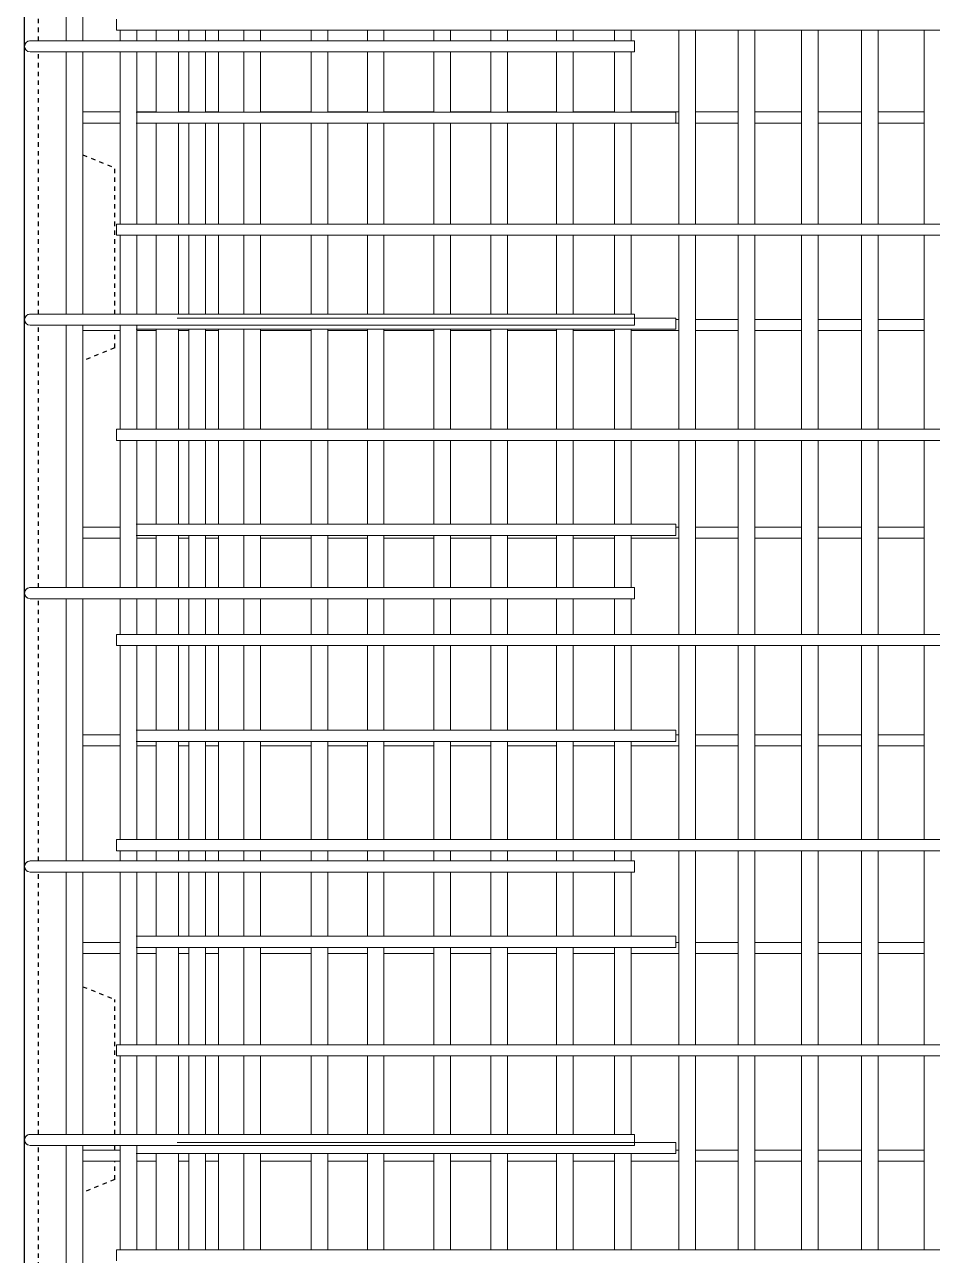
# Model space of a CAD drawing. Header units: millimetres. Extents: x -22025 to -1429, y -2879 to 29261.
# Drawn here: x -20245 to -19590, y 4558 to 5446 of the extents above; entities that cross this region are included whole.
import ezdxf

# ---------------------------------------------------------------- set-up
doc = ezdxf.new("R2010")
doc.units = ezdxf.units.MM
doc.linetypes.add('Dash', pattern=[6.36, 3.18, -3.18])
for name, color, linetype, lineweight in [('A-WALL', 113, 'Continuous', 25), ('A-WALL-HDLN', 110, 'Dash', 25), ('S-RBAR', 171, 'Continuous', 18)]:
    doc.layers.add(name, color=color, linetype=linetype, lineweight=lineweight)

msp = doc.modelspace()

# ---------------------------------------------------------------- linework, layer by layer
at = {"layer": 'A-WALL'}
msp.add_line((-20244.5695, -1395), (-20244.5695, 7660), dxfattribs=at)
at = {"layer": 'A-WALL-HDLN'}
for p, q in [((-20234.56692, 5434.55556), (-20234.56692, 5623.77778)), ((-20234.56692, 5237.33333), (-20234.56692, 5426.55556)), ((-20202.5695, 5352.19023), (-20179.5695, 5342.99023)), ((-20179.5695, 5237.33333), (-20179.5695, 5342.99023)), ((-20234.56692, 5040.11111), (-20234.56692, 5229.33333)), ((-20179.5695, 5212.99023), (-20179.5695, 5225.47174)), ((-20179.5695, 5212.99023), (-20202.5695, 5203.79023)), ((-20234.56692, 4842.88889), (-20234.56692, 5032.11111)), ((-20234.56692, 4645.66667), (-20234.56692, 4834.88889)), ((-20202.5695, 4752.19023), (-20179.5695, 4742.99023)), ((-20179.5695, 4645.66667), (-20179.5695, 4742.99023)), ((-20234.56692, 4448.44444), (-20234.56692, 4637.66667)), ((-20179.5695, 4634.33794), (-20179.5695, 4637.66667)), ((-20179.5695, 4612.99023), (-20179.5695, 4626.33794)), ((-20179.5695, 4612.99023), (-20202.5695, 4603.79023))]:
    msp.add_line(p, q, dxfattribs=at)
at = {"layer": 'S-RBAR'}
for p, q in [((-20214.5695, 5434.55556), (-20214.5695, 5623.77778)), ((-20202.5695, 5434.55556), (-20202.5695, 5623.77778)), ((-20178.38411, 5450.2459), (-20178.38411, 5442.2459)), ((-20240.5695, 5434.55556), (-20220.5695, 5434.55556)), ((-19804.5695, 5434.55556), (-20220.5695, 5434.55556)), ((-19004.5695, 5442.2459), (-20178.38411, 5442.2459)), ((-20175.5695, 5434.55556), (-20175.5695, 5442.2459)), ((-20163.5695, 5434.55556), (-20163.5695, 5442.2459)), ((-20149.5695, 5434.55556), (-20149.5695, 5442.2459)), ((-20133.5695, 5434.55556), (-20133.5695, 5442.2459)), ((-20126.14093, 5434.55556), (-20126.14093, 5442.2459)), ((-20114.14093, 5434.55556), (-20114.14093, 5442.2459)), ((-20104.5695, 5434.55556), (-20104.5695, 5442.2459)), ((-20086.41565, 5434.55556), (-20086.41565, 5442.2459)), ((-20074.41565, 5434.55556), (-20074.41565, 5442.2459)), ((-20037.71235, 5434.55556), (-20037.71235, 5442.2459)), ((-20025.71235, 5434.55556), (-20025.71235, 5442.2459)), ((-19997.26181, 5434.55556), (-19997.26181, 5442.2459)), ((-19985.26181, 5434.55556), (-19985.26181, 5442.2459)), ((-19949.28378, 5434.55556), (-19949.28378, 5442.2459)), ((-19937.28378, 5434.55556), (-19937.28378, 5442.2459)), ((-19908.10796, 5434.55556), (-19908.10796, 5442.2459)), ((-19896.10796, 5434.55556), (-19896.10796, 5442.2459)), ((-19860.85521, 5434.55556), (-19860.85521, 5442.2459)), ((-19848.85521, 5434.55556), (-19848.85521, 5442.2459)), ((-19818.95411, 5434.55556), (-19818.95411, 5442.2459)), ((-19806.95411, 5434.55556), (-19806.95411, 5442.2459)), ((-19804.5695, 5434.55556), (-19804.5695, 5426.55556)), ((-19772.42664, 5302.2623), (-19772.42664, 5442.2459)), ((-19760.42664, 5302.2623), (-19760.42664, 5442.2459)), ((-19729.80027, 5302.2623), (-19729.80027, 5442.2459)), ((-19717.80027, 5302.2623), (-19717.80027, 5442.2459)), ((-19683.99807, 5302.2623), (-19683.99807, 5442.2459)), ((-19671.99807, 5302.2623), (-19671.99807, 5442.2459)), ((-19640.64642, 5302.2623), (-19640.64642, 5442.2459)), ((-19628.64642, 5302.2623), (-19628.64642, 5442.2459)), ((-19595.5695, 5302.2623), (-19595.5695, 5442.2459)), ((-20240.5695, 5426.55556), (-20220.5695, 5426.55556)), ((-19804.5695, 5426.55556), (-20220.5695, 5426.55556)), ((-20214.5695, 5237.33333), (-20214.5695, 5426.55556)), ((-20202.5695, 5237.33333), (-20202.5695, 5426.55556)), ((-20175.5695, 5302.2623), (-20175.5695, 5426.55556)), ((-20163.5695, 5302.2623), (-20163.5695, 5426.55556)), ((-20149.5695, 5383.07994), (-20149.5695, 5426.55556)), ((-20133.5695, 5383.07994), (-20133.5695, 5426.55556)), ((-20126.14093, 5383.07994), (-20126.14093, 5426.55556)), ((-20114.14093, 5383.07994), (-20114.14093, 5426.55556)), ((-20104.5695, 5383.07994), (-20104.5695, 5426.55556)), ((-20086.41565, 5383.07994), (-20086.41565, 5426.55556)), ((-20074.41565, 5383.07994), (-20074.41565, 5426.55556)), ((-20037.71235, 5383.07994), (-20037.71235, 5426.55556)), ((-20025.71235, 5383.07994), (-20025.71235, 5426.55556)), ((-19997.26181, 5383.07994), (-19997.26181, 5426.55556)), ((-19985.26181, 5383.07994), (-19985.26181, 5426.55556)), ((-19949.28378, 5383.07994), (-19949.28378, 5426.55556)), ((-19937.28378, 5383.07994), (-19937.28378, 5426.55556)), ((-19908.10796, 5383.07994), (-19908.10796, 5426.55556)), ((-19896.10796, 5383.07994), (-19896.10796, 5426.55556)), ((-19860.85521, 5383.07994), (-19860.85521, 5426.55556)), ((-19848.85521, 5383.07994), (-19848.85521, 5426.55556)), ((-19818.95411, 5383.07994), (-19818.95411, 5426.55556)), ((-19806.95411, 5383.07994), (-19806.95411, 5426.55556)), ((-20175.77315, 5383.25519), (-20202.5695, 5383.25519)), ((-20164.07475, 5383.07994), (-20134.5695, 5383.07994)), ((-20149.5695, 5383.25519), (-20163.5695, 5383.25519)), ((-19774.5695, 5383.07994), (-20134.5695, 5383.07994)), ((-20126.14093, 5383.25519), (-20133.5695, 5383.25519)), ((-20104.5695, 5383.25519), (-20114.14093, 5383.25519)), ((-20037.71235, 5383.25519), (-20074.41565, 5383.25519)), ((-19997.26181, 5383.25519), (-20025.71235, 5383.25519)), ((-19949.28378, 5383.25519), (-19985.26181, 5383.25519)), ((-19908.10796, 5383.25519), (-19937.28378, 5383.25519)), ((-19860.85521, 5383.25519), (-19896.10796, 5383.25519)), ((-19818.95411, 5383.25519), (-19848.85521, 5383.25519)), ((-19772.42664, 5383.25519), (-19806.95411, 5383.25519)), ((-19774.5695, 5383.07994), (-19774.5695, 5375.07994)), ((-19729.80027, 5383.25519), (-19760.42664, 5383.25519)), ((-19683.99807, 5383.25519), (-19717.80027, 5383.25519)), ((-19640.64642, 5383.25519), (-19671.99807, 5383.25519)), ((-19595.5695, 5383.25519), (-19628.64642, 5383.25519)), ((-20175.77315, 5375.25519), (-20202.5695, 5375.25519)), ((-20164.07475, 5375.07994), (-20134.5695, 5375.07994)), ((-20149.5695, 5302.2623), (-20149.5695, 5375.07994)), ((-19774.5695, 5375.07994), (-20134.5695, 5375.07994)), ((-20133.5695, 5302.2623), (-20133.5695, 5375.07994)), ((-20126.14093, 5302.2623), (-20126.14093, 5375.07994)), ((-20114.14093, 5302.2623), (-20114.14093, 5375.07994)), ((-20104.5695, 5302.2623), (-20104.5695, 5375.07994)), ((-20086.41565, 5302.2623), (-20086.41565, 5375.07994)), ((-20074.41565, 5302.2623), (-20074.41565, 5375.07994)), ((-20037.71235, 5302.2623), (-20037.71235, 5375.07994)), ((-20025.71235, 5302.2623), (-20025.71235, 5375.07994)), ((-19997.26181, 5302.2623), (-19997.26181, 5375.07994)), ((-19985.26181, 5302.2623), (-19985.26181, 5375.07994)), ((-19949.28378, 5302.2623), (-19949.28378, 5375.07994)), ((-19937.28378, 5302.2623), (-19937.28378, 5375.07994)), ((-19908.10796, 5302.2623), (-19908.10796, 5375.07994)), ((-19896.10796, 5302.2623), (-19896.10796, 5375.07994)), ((-19860.85521, 5302.2623), (-19860.85521, 5375.07994)), ((-19848.85521, 5302.2623), (-19848.85521, 5375.07994)), ((-19818.95411, 5302.2623), (-19818.95411, 5375.07994)), ((-19806.95411, 5302.2623), (-19806.95411, 5375.07994)), ((-19772.42664, 5375.25519), (-19774.5695, 5375.25519)), ((-19729.80027, 5375.25519), (-19760.42664, 5375.25519)), ((-19683.99807, 5375.25519), (-19717.80027, 5375.25519)), ((-19640.64642, 5375.25519), (-19671.99807, 5375.25519)), ((-19595.5695, 5375.25519), (-19628.64642, 5375.25519)), ((-19004.5695, 5302.2623), (-20178.38411, 5302.2623)), ((-20178.38411, 5302.2623), (-20178.38411, 5294.2623)), ((-19004.5695, 5294.2623), (-20178.38411, 5294.2623)), ((-20175.5695, 5237.33333), (-20175.5695, 5294.2623)), ((-20163.5695, 5237.33333), (-20163.5695, 5294.2623)), ((-20149.5695, 5237.33333), (-20149.5695, 5294.2623)), ((-20133.5695, 5237.33333), (-20133.5695, 5294.2623)), ((-20126.14093, 5237.33333), (-20126.14093, 5294.2623)), ((-20114.14093, 5237.33333), (-20114.14093, 5294.2623)), ((-20104.5695, 5237.33333), (-20104.5695, 5294.2623)), ((-20086.41565, 5237.33333), (-20086.41565, 5294.2623)), ((-20074.41565, 5237.33333), (-20074.41565, 5294.2623)), ((-20037.71235, 5237.33333), (-20037.71235, 5294.2623)), ((-20025.71235, 5237.33333), (-20025.71235, 5294.2623)), ((-19997.26181, 5237.33333), (-19997.26181, 5294.2623)), ((-19985.26181, 5237.33333), (-19985.26181, 5294.2623)), ((-19949.28378, 5237.33333), (-19949.28378, 5294.2623)), ((-19937.28378, 5237.33333), (-19937.28378, 5294.2623)), ((-19908.10796, 5237.33333), (-19908.10796, 5294.2623)), ((-19896.10796, 5237.33333), (-19896.10796, 5294.2623)), ((-19860.85521, 5237.33333), (-19860.85521, 5294.2623)), ((-19848.85521, 5237.33333), (-19848.85521, 5294.2623)), ((-19818.95411, 5237.33333), (-19818.95411, 5294.2623)), ((-19806.95411, 5237.33333), (-19806.95411, 5294.2623)), ((-19772.42664, 5154.27869), (-19772.42664, 5294.2623)), ((-19760.42664, 5154.27869), (-19760.42664, 5294.2623)), ((-19729.80027, 5154.27869), (-19729.80027, 5294.2623)), ((-19717.80027, 5154.27869), (-19717.80027, 5294.2623)), ((-19683.99807, 5154.27869), (-19683.99807, 5294.2623)), ((-19671.99807, 5154.27869), (-19671.99807, 5294.2623)), ((-19640.64642, 5154.27869), (-19640.64642, 5294.2623)), ((-19628.64642, 5154.27869), (-19628.64642, 5294.2623)), ((-19595.5695, 5154.27869), (-19595.5695, 5294.2623)), ((-20240.5695, 5237.33333), (-20220.5695, 5237.33333)), ((-19804.5695, 5237.33333), (-20220.5695, 5237.33333)), ((-19774.5695, 5234.43882), (-20134.5695, 5234.43882)), ((-19804.5695, 5237.33333), (-19804.5695, 5229.33333)), ((-19774.5695, 5234.43882), (-19774.5695, 5226.43882)), ((-19772.42664, 5233.47174), (-19774.5695, 5233.47174)), ((-19729.80027, 5233.47174), (-19760.42664, 5233.47174)), ((-19683.99807, 5233.47174), (-19717.80027, 5233.47174)), ((-19640.64642, 5233.47174), (-19671.99807, 5233.47174)), ((-19595.5695, 5233.47174), (-19628.64642, 5233.47174)), ((-20240.5695, 5229.33333), (-20220.5695, 5229.33333)), ((-19804.5695, 5229.33333), (-20220.5695, 5229.33333)), ((-20214.5695, 5040.11111), (-20214.5695, 5229.33333)), ((-20202.5695, 5040.11111), (-20202.5695, 5229.33333)), ((-20175.77315, 5225.47174), (-20202.5695, 5225.47174)), ((-20175.5695, 5154.27869), (-20175.5695, 5229.33333)), ((-20164.07475, 5226.43882), (-20134.5695, 5226.43882)), ((-20163.5695, 5154.27869), (-20163.5695, 5229.33333)), ((-20149.5695, 5225.47174), (-20163.5695, 5225.47174)), ((-20149.5695, 5154.27869), (-20149.5695, 5226.43882)), ((-19774.5695, 5226.43882), (-20134.5695, 5226.43882)), ((-20133.5695, 5154.27869), (-20133.5695, 5226.43882)), ((-20126.14093, 5225.47174), (-20133.5695, 5225.47174)), ((-20126.14093, 5154.27869), (-20126.14093, 5226.43882)), ((-20114.14093, 5154.27869), (-20114.14093, 5226.43882)), ((-20104.5695, 5225.47174), (-20114.14093, 5225.47174)), ((-20104.5695, 5154.27869), (-20104.5695, 5226.43882)), ((-20086.41565, 5154.27869), (-20086.41565, 5226.43882)), ((-20074.41565, 5154.27869), (-20074.41565, 5226.43882)), ((-20037.71235, 5225.47174), (-20074.41565, 5225.47174)), ((-20037.71235, 5154.27869), (-20037.71235, 5226.43882)), ((-20025.71235, 5154.27869), (-20025.71235, 5226.43882)), ((-19997.26181, 5225.47174), (-20025.71235, 5225.47174)), ((-19997.26181, 5154.27869), (-19997.26181, 5226.43882)), ((-19985.26181, 5154.27869), (-19985.26181, 5226.43882)), ((-19949.28378, 5225.47174), (-19985.26181, 5225.47174)), ((-19949.28378, 5154.27869), (-19949.28378, 5226.43882)), ((-19937.28378, 5154.27869), (-19937.28378, 5226.43882)), ((-19908.10796, 5225.47174), (-19937.28378, 5225.47174)), ((-19908.10796, 5154.27869), (-19908.10796, 5226.43882)), ((-19896.10796, 5154.27869), (-19896.10796, 5226.43882)), ((-19860.85521, 5225.47174), (-19896.10796, 5225.47174)), ((-19860.85521, 5154.27869), (-19860.85521, 5226.43882)), ((-19848.85521, 5154.27869), (-19848.85521, 5226.43882)), ((-19818.95411, 5225.47174), (-19848.85521, 5225.47174)), ((-19818.95411, 5154.27869), (-19818.95411, 5226.43882)), ((-19806.95411, 5154.27869), (-19806.95411, 5226.43882)), ((-19772.42664, 5225.47174), (-19806.95411, 5225.47174)), ((-19729.80027, 5225.47174), (-19760.42664, 5225.47174)), ((-19683.99807, 5225.47174), (-19717.80027, 5225.47174)), ((-19640.64642, 5225.47174), (-19671.99807, 5225.47174)), ((-19595.5695, 5225.47174), (-19628.64642, 5225.47174)), ((-19004.5695, 5154.27869), (-20178.38411, 5154.27869)), ((-20178.38411, 5154.27869), (-20178.38411, 5146.27869)), ((-19004.5695, 5146.27869), (-20178.38411, 5146.27869)), ((-20175.5695, 5040.11111), (-20175.5695, 5146.27869)), ((-20163.5695, 5040.11111), (-20163.5695, 5146.27869)), ((-20149.5695, 5085.79769), (-20149.5695, 5146.27869)), ((-20133.5695, 5085.79769), (-20133.5695, 5146.27869)), ((-20126.14093, 5085.79769), (-20126.14093, 5146.27869)), ((-20114.14093, 5085.79769), (-20114.14093, 5146.27869)), ((-20104.5695, 5085.79769), (-20104.5695, 5146.27869)), ((-20086.41565, 5085.79769), (-20086.41565, 5146.27869)), ((-20074.41565, 5085.79769), (-20074.41565, 5146.27869)), ((-20037.71235, 5085.79769), (-20037.71235, 5146.27869)), ((-20025.71235, 5085.79769), (-20025.71235, 5146.27869)), ((-19997.26181, 5085.79769), (-19997.26181, 5146.27869)), ((-19985.26181, 5085.79769), (-19985.26181, 5146.27869)), ((-19949.28378, 5085.79769), (-19949.28378, 5146.27869)), ((-19937.28378, 5085.79769), (-19937.28378, 5146.27869)), ((-19908.10796, 5085.79769), (-19908.10796, 5146.27869)), ((-19896.10796, 5085.79769), (-19896.10796, 5146.27869)), ((-19860.85521, 5085.79769), (-19860.85521, 5146.27869)), ((-19848.85521, 5085.79769), (-19848.85521, 5146.27869)), ((-19818.95411, 5085.79769), (-19818.95411, 5146.27869)), ((-19806.95411, 5085.79769), (-19806.95411, 5146.27869)), ((-19772.42664, 5006.29508), (-19772.42664, 5146.27869)), ((-19760.42664, 5006.29508), (-19760.42664, 5146.27869)), ((-19729.80027, 5006.29508), (-19729.80027, 5146.27869)), ((-19717.80027, 5006.29508), (-19717.80027, 5146.27869)), ((-19683.99807, 5006.29508), (-19683.99807, 5146.27869)), ((-19671.99807, 5006.29508), (-19671.99807, 5146.27869)), ((-19640.64642, 5006.29508), (-19640.64642, 5146.27869)), ((-19628.64642, 5006.29508), (-19628.64642, 5146.27869)), ((-19595.5695, 5006.29508), (-19595.5695, 5146.27869)), ((-20175.77315, 5083.68829), (-20202.5695, 5083.68829)), ((-20164.07475, 5085.79769), (-20134.5695, 5085.79769)), ((-19774.5695, 5085.79769), (-20134.5695, 5085.79769)), ((-19774.5695, 5085.79769), (-19774.5695, 5077.79769)), ((-19772.42664, 5083.68829), (-19774.5695, 5083.68829)), ((-19729.80027, 5083.68829), (-19760.42664, 5083.68829)), ((-19683.99807, 5083.68829), (-19717.80027, 5083.68829)), ((-19640.64642, 5083.68829), (-19671.99807, 5083.68829)), ((-19595.5695, 5083.68829), (-19628.64642, 5083.68829)), ((-20175.77315, 5075.68829), (-20202.5695, 5075.68829)), ((-20164.07475, 5077.79769), (-20134.5695, 5077.79769)), ((-20149.5695, 5075.68829), (-20163.5695, 5075.68829)), ((-20149.5695, 5040.11111), (-20149.5695, 5077.79769)), ((-19774.5695, 5077.79769), (-20134.5695, 5077.79769)), ((-20133.5695, 5040.11111), (-20133.5695, 5077.79769)), ((-20126.14093, 5075.68829), (-20133.5695, 5075.68829)), ((-20126.14093, 5040.11111), (-20126.14093, 5077.79769)), ((-20114.14093, 5040.11111), (-20114.14093, 5077.79769)), ((-20104.5695, 5075.68829), (-20114.14093, 5075.68829)), ((-20104.5695, 5040.11111), (-20104.5695, 5077.79769)), ((-20086.41565, 5040.11111), (-20086.41565, 5077.79769)), ((-20074.41565, 5040.11111), (-20074.41565, 5077.79769)), ((-20037.71235, 5075.68829), (-20074.41565, 5075.68829)), ((-20037.71235, 5040.11111), (-20037.71235, 5077.79769)), ((-20025.71235, 5040.11111), (-20025.71235, 5077.79769)), ((-19997.26181, 5075.68829), (-20025.71235, 5075.68829)), ((-19997.26181, 5040.11111), (-19997.26181, 5077.79769)), ((-19985.26181, 5040.11111), (-19985.26181, 5077.79769)), ((-19949.28378, 5075.68829), (-19985.26181, 5075.68829)), ((-19949.28378, 5040.11111), (-19949.28378, 5077.79769)), ((-19937.28378, 5040.11111), (-19937.28378, 5077.79769)), ((-19908.10796, 5075.68829), (-19937.28378, 5075.68829)), ((-19908.10796, 5040.11111), (-19908.10796, 5077.79769)), ((-19896.10796, 5040.11111), (-19896.10796, 5077.79769)), ((-19860.85521, 5075.68829), (-19896.10796, 5075.68829)), ((-19860.85521, 5040.11111), (-19860.85521, 5077.79769)), ((-19848.85521, 5040.11111), (-19848.85521, 5077.79769)), ((-19818.95411, 5075.68829), (-19848.85521, 5075.68829)), ((-19818.95411, 5040.11111), (-19818.95411, 5077.79769)), ((-19806.95411, 5040.11111), (-19806.95411, 5077.79769)), ((-19772.42664, 5075.68829), (-19806.95411, 5075.68829)), ((-19729.80027, 5075.68829), (-19760.42664, 5075.68829)), ((-19683.99807, 5075.68829), (-19717.80027, 5075.68829)), ((-19640.64642, 5075.68829), (-19671.99807, 5075.68829)), ((-19595.5695, 5075.68829), (-19628.64642, 5075.68829)), ((-20240.5695, 5040.11111), (-20220.5695, 5040.11111)), ((-19804.5695, 5040.11111), (-20220.5695, 5040.11111)), ((-19804.5695, 5040.11111), (-19804.5695, 5032.11111)), ((-20240.5695, 5032.11111), (-20220.5695, 5032.11111)), ((-19804.5695, 5032.11111), (-20220.5695, 5032.11111)), ((-20214.5695, 4842.88889), (-20214.5695, 5032.11111)), ((-20202.5695, 4842.88889), (-20202.5695, 5032.11111)), ((-20175.5695, 5006.29508), (-20175.5695, 5032.11111)), ((-20163.5695, 5006.29508), (-20163.5695, 5032.11111)), ((-20149.5695, 5006.29508), (-20149.5695, 5032.11111)), ((-20133.5695, 5006.29508), (-20133.5695, 5032.11111)), ((-20126.14093, 5006.29508), (-20126.14093, 5032.11111)), ((-20114.14093, 5006.29508), (-20114.14093, 5032.11111)), ((-20104.5695, 5006.29508), (-20104.5695, 5032.11111)), ((-20086.41565, 5006.29508), (-20086.41565, 5032.11111)), ((-20074.41565, 5006.29508), (-20074.41565, 5032.11111)), ((-20037.71235, 5006.29508), (-20037.71235, 5032.11111)), ((-20025.71235, 5006.29508), (-20025.71235, 5032.11111)), ((-19997.26181, 5006.29508), (-19997.26181, 5032.11111)), ((-19985.26181, 5006.29508), (-19985.26181, 5032.11111)), ((-19949.28378, 5006.29508), (-19949.28378, 5032.11111)), ((-19937.28378, 5006.29508), (-19937.28378, 5032.11111)), ((-19908.10796, 5006.29508), (-19908.10796, 5032.11111)), ((-19896.10796, 5006.29508), (-19896.10796, 5032.11111)), ((-19860.85521, 5006.29508), (-19860.85521, 5032.11111)), ((-19848.85521, 5006.29508), (-19848.85521, 5032.11111)), ((-19818.95411, 5006.29508), (-19818.95411, 5032.11111)), ((-19806.95411, 5006.29508), (-19806.95411, 5032.11111)), ((-19004.5695, 5006.29508), (-20178.38411, 5006.29508)), ((-20178.38411, 5006.29508), (-20178.38411, 4998.29508)), ((-19004.5695, 4998.29508), (-20178.38411, 4998.29508)), ((-20175.5695, 4858.31148), (-20175.5695, 4998.29508)), ((-20163.5695, 4858.31148), (-20163.5695, 4998.29508)), ((-20149.5695, 4937.15656), (-20149.5695, 4998.29508)), ((-20133.5695, 4937.15656), (-20133.5695, 4998.29508)), ((-20126.14093, 4937.15656), (-20126.14093, 4998.29508)), ((-20114.14093, 4937.15656), (-20114.14093, 4998.29508)), ((-20104.5695, 4937.15656), (-20104.5695, 4998.29508)), ((-20086.41565, 4937.15656), (-20086.41565, 4998.29508)), ((-20074.41565, 4937.15656), (-20074.41565, 4998.29508)), ((-20037.71235, 4937.15656), (-20037.71235, 4998.29508)), ((-20025.71235, 4937.15656), (-20025.71235, 4998.29508)), ((-19997.26181, 4937.15656), (-19997.26181, 4998.29508)), ((-19985.26181, 4937.15656), (-19985.26181, 4998.29508)), ((-19949.28378, 4937.15656), (-19949.28378, 4998.29508)), ((-19937.28378, 4937.15656), (-19937.28378, 4998.29508)), ((-19908.10796, 4937.15656), (-19908.10796, 4998.29508)), ((-19896.10796, 4937.15656), (-19896.10796, 4998.29508)), ((-19860.85521, 4937.15656), (-19860.85521, 4998.29508)), ((-19848.85521, 4937.15656), (-19848.85521, 4998.29508)), ((-19818.95411, 4937.15656), (-19818.95411, 4998.29508)), ((-19806.95411, 4937.15656), (-19806.95411, 4998.29508)), ((-19772.42664, 4858.31148), (-19772.42664, 4998.29508)), ((-19760.42664, 4858.31148), (-19760.42664, 4998.29508)), ((-19729.80027, 4858.31148), (-19729.80027, 4998.29508)), ((-19717.80027, 4858.31148), (-19717.80027, 4998.29508)), ((-19683.99807, 4858.31148), (-19683.99807, 4998.29508)), ((-19671.99807, 4858.31148), (-19671.99807, 4998.29508)), ((-19640.64642, 4858.31148), (-19640.64642, 4998.29508)), ((-19628.64642, 4858.31148), (-19628.64642, 4998.29508)), ((-19595.5695, 4858.31148), (-19595.5695, 4998.29508)), ((-20164.07475, 4937.15656), (-20134.5695, 4937.15656)), ((-19774.5695, 4937.15656), (-20134.5695, 4937.15656)), ((-19774.5695, 4937.15656), (-19774.5695, 4929.15656)), ((-20175.77315, 4933.90484), (-20202.5695, 4933.90484)), ((-20164.07475, 4929.15656), (-20134.5695, 4929.15656)), ((-20149.5695, 4858.31148), (-20149.5695, 4929.15656)), ((-19774.5695, 4929.15656), (-20134.5695, 4929.15656)), ((-20133.5695, 4858.31148), (-20133.5695, 4929.15656)), ((-20126.14093, 4858.31148), (-20126.14093, 4929.15656)), ((-20114.14093, 4858.31148), (-20114.14093, 4929.15656)), ((-20104.5695, 4858.31148), (-20104.5695, 4929.15656)), ((-20086.41565, 4858.31148), (-20086.41565, 4929.15656)), ((-20074.41565, 4858.31148), (-20074.41565, 4929.15656)), ((-20037.71235, 4858.31148), (-20037.71235, 4929.15656)), ((-20025.71235, 4858.31148), (-20025.71235, 4929.15656)), ((-19997.26181, 4858.31148), (-19997.26181, 4929.15656)), ((-19985.26181, 4858.31148), (-19985.26181, 4929.15656)), ((-19949.28378, 4858.31148), (-19949.28378, 4929.15656)), ((-19937.28378, 4858.31148), (-19937.28378, 4929.15656)), ((-19908.10796, 4858.31148), (-19908.10796, 4929.15656)), ((-19896.10796, 4858.31148), (-19896.10796, 4929.15656)), ((-19860.85521, 4858.31148), (-19860.85521, 4929.15656)), ((-19848.85521, 4858.31148), (-19848.85521, 4929.15656)), ((-19818.95411, 4858.31148), (-19818.95411, 4929.15656)), ((-19806.95411, 4858.31148), (-19806.95411, 4929.15656)), ((-19772.42664, 4933.90484), (-19774.5695, 4933.90484)), ((-19729.80027, 4933.90484), (-19760.42664, 4933.90484)), ((-19683.99807, 4933.90484), (-19717.80027, 4933.90484)), ((-19640.64642, 4933.90484), (-19671.99807, 4933.90484)), ((-19595.5695, 4933.90484), (-19628.64642, 4933.90484)), ((-20175.77315, 4925.90484), (-20202.5695, 4925.90484)), ((-20149.5695, 4925.90484), (-20163.5695, 4925.90484)), ((-20126.14093, 4925.90484), (-20133.5695, 4925.90484)), ((-20104.5695, 4925.90484), (-20114.14093, 4925.90484)), ((-20037.71235, 4925.90484), (-20074.41565, 4925.90484)), ((-19997.26181, 4925.90484), (-20025.71235, 4925.90484)), ((-19949.28378, 4925.90484), (-19985.26181, 4925.90484)), ((-19908.10796, 4925.90484), (-19937.28378, 4925.90484)), ((-19860.85521, 4925.90484), (-19896.10796, 4925.90484)), ((-19818.95411, 4925.90484), (-19848.85521, 4925.90484)), ((-19772.42664, 4925.90484), (-19806.95411, 4925.90484)), ((-19729.80027, 4925.90484), (-19760.42664, 4925.90484)), ((-19683.99807, 4925.90484), (-19717.80027, 4925.90484)), ((-19640.64642, 4925.90484), (-19671.99807, 4925.90484)), ((-19595.5695, 4925.90484), (-19628.64642, 4925.90484)), ((-19004.5695, 4858.31148), (-20178.38411, 4858.31148)), ((-20178.38411, 4858.31148), (-20178.38411, 4850.31148)), ((-19004.5695, 4850.31148), (-20178.38411, 4850.31148)), ((-20175.5695, 4842.88889), (-20175.5695, 4850.31148)), ((-20163.5695, 4842.88889), (-20163.5695, 4850.31148)), ((-20149.5695, 4842.88889), (-20149.5695, 4850.31148)), ((-20133.5695, 4842.88889), (-20133.5695, 4850.31148)), ((-20126.14093, 4842.88889), (-20126.14093, 4850.31148)), ((-20114.14093, 4842.88889), (-20114.14093, 4850.31148)), ((-20104.5695, 4842.88889), (-20104.5695, 4850.31148)), ((-20086.41565, 4842.88889), (-20086.41565, 4850.31148)), ((-20074.41565, 4842.88889), (-20074.41565, 4850.31148)), ((-20037.71235, 4842.88889), (-20037.71235, 4850.31148)), ((-20025.71235, 4842.88889), (-20025.71235, 4850.31148)), ((-19997.26181, 4842.88889), (-19997.26181, 4850.31148)), ((-19985.26181, 4842.88889), (-19985.26181, 4850.31148)), ((-19949.28378, 4842.88889), (-19949.28378, 4850.31148)), ((-19937.28378, 4842.88889), (-19937.28378, 4850.31148)), ((-19908.10796, 4842.88889), (-19908.10796, 4850.31148)), ((-19896.10796, 4842.88889), (-19896.10796, 4850.31148)), ((-19860.85521, 4842.88889), (-19860.85521, 4850.31148)), ((-19848.85521, 4842.88889), (-19848.85521, 4850.31148)), ((-19818.95411, 4842.88889), (-19818.95411, 4850.31148)), ((-19806.95411, 4842.88889), (-19806.95411, 4850.31148)), ((-19772.42664, 4710.32787), (-19772.42664, 4850.31148)), ((-19760.42664, 4710.32787), (-19760.42664, 4850.31148)), ((-19729.80027, 4710.32787), (-19729.80027, 4850.31148)), ((-19717.80027, 4710.32787), (-19717.80027, 4850.31148)), ((-19683.99807, 4710.32787), (-19683.99807, 4850.31148)), ((-19671.99807, 4710.32787), (-19671.99807, 4850.31148)), ((-19640.64642, 4710.32787), (-19640.64642, 4850.31148)), ((-19628.64642, 4710.32787), (-19628.64642, 4850.31148)), ((-19595.5695, 4710.32787), (-19595.5695, 4850.31148)), ((-20240.5695, 4842.88889), (-20220.5695, 4842.88889)), ((-19804.5695, 4842.88889), (-20220.5695, 4842.88889)), ((-19804.5695, 4842.88889), (-19804.5695, 4834.88889)), ((-20240.5695, 4834.88889), (-20220.5695, 4834.88889)), ((-19804.5695, 4834.88889), (-20220.5695, 4834.88889)), ((-20214.5695, 4645.66667), (-20214.5695, 4834.88889)), ((-20202.5695, 4645.66667), (-20202.5695, 4834.88889)), ((-20175.5695, 4710.32787), (-20175.5695, 4834.88889)), ((-20163.5695, 4710.32787), (-20163.5695, 4834.88889)), ((-20149.5695, 4788.51544), (-20149.5695, 4834.88889)), ((-20133.5695, 4788.51544), (-20133.5695, 4834.88889)), ((-20126.14093, 4788.51544), (-20126.14093, 4834.88889)), ((-20114.14093, 4788.51544), (-20114.14093, 4834.88889)), ((-20104.5695, 4788.51544), (-20104.5695, 4834.88889)), ((-20086.41565, 4788.51544), (-20086.41565, 4834.88889)), ((-20074.41565, 4788.51544), (-20074.41565, 4834.88889)), ((-20037.71235, 4788.51544), (-20037.71235, 4834.88889)), ((-20025.71235, 4788.51544), (-20025.71235, 4834.88889)), ((-19997.26181, 4788.51544), (-19997.26181, 4834.88889)), ((-19985.26181, 4788.51544), (-19985.26181, 4834.88889)), ((-19949.28378, 4788.51544), (-19949.28378, 4834.88889)), ((-19937.28378, 4788.51544), (-19937.28378, 4834.88889)), ((-19908.10796, 4788.51544), (-19908.10796, 4834.88889)), ((-19896.10796, 4788.51544), (-19896.10796, 4834.88889)), ((-19860.85521, 4788.51544), (-19860.85521, 4834.88889)), ((-19848.85521, 4788.51544), (-19848.85521, 4834.88889)), ((-19818.95411, 4788.51544), (-19818.95411, 4834.88889)), ((-19806.95411, 4788.51544), (-19806.95411, 4834.88889)), ((-20164.07475, 4788.51544), (-20134.5695, 4788.51544)), ((-19774.5695, 4788.51544), (-20134.5695, 4788.51544)), ((-19774.5695, 4788.51544), (-19774.5695, 4780.51544)), ((-20175.77315, 4784.12139), (-20202.5695, 4784.12139)), ((-20164.07475, 4780.51544), (-20134.5695, 4780.51544)), ((-20149.5695, 4710.32787), (-20149.5695, 4780.51544)), ((-19774.5695, 4780.51544), (-20134.5695, 4780.51544)), ((-20133.5695, 4710.32787), (-20133.5695, 4780.51544)), ((-20126.14093, 4710.32787), (-20126.14093, 4780.51544)), ((-20114.14093, 4710.32787), (-20114.14093, 4780.51544)), ((-20104.5695, 4710.32787), (-20104.5695, 4780.51544)), ((-20086.41565, 4710.32787), (-20086.41565, 4780.51544)), ((-20074.41565, 4710.32787), (-20074.41565, 4780.51544)), ((-20037.71235, 4710.32787), (-20037.71235, 4780.51544)), ((-20025.71235, 4710.32787), (-20025.71235, 4780.51544)), ((-19997.26181, 4710.32787), (-19997.26181, 4780.51544)), ((-19985.26181, 4710.32787), (-19985.26181, 4780.51544)), ((-19949.28378, 4710.32787), (-19949.28378, 4780.51544)), ((-19937.28378, 4710.32787), (-19937.28378, 4780.51544)), ((-19908.10796, 4710.32787), (-19908.10796, 4780.51544)), ((-19896.10796, 4710.32787), (-19896.10796, 4780.51544)), ((-19860.85521, 4710.32787), (-19860.85521, 4780.51544)), ((-19848.85521, 4710.32787), (-19848.85521, 4780.51544)), ((-19818.95411, 4710.32787), (-19818.95411, 4780.51544)), ((-19806.95411, 4710.32787), (-19806.95411, 4780.51544)), ((-19772.42664, 4784.12139), (-19774.5695, 4784.12139)), ((-19729.80027, 4784.12139), (-19760.42664, 4784.12139)), ((-19683.99807, 4784.12139), (-19717.80027, 4784.12139)), ((-19640.64642, 4784.12139), (-19671.99807, 4784.12139)), ((-19595.5695, 4784.12139), (-19628.64642, 4784.12139)), ((-20175.77315, 4776.12139), (-20202.5695, 4776.12139)), ((-20149.5695, 4776.12139), (-20163.5695, 4776.12139)), ((-20126.14093, 4776.12139), (-20133.5695, 4776.12139)), ((-20104.5695, 4776.12139), (-20114.14093, 4776.12139)), ((-20037.71235, 4776.12139), (-20074.41565, 4776.12139)), ((-19997.26181, 4776.12139), (-20025.71235, 4776.12139)), ((-19949.28378, 4776.12139), (-19985.26181, 4776.12139)), ((-19908.10796, 4776.12139), (-19937.28378, 4776.12139)), ((-19860.85521, 4776.12139), (-19896.10796, 4776.12139)), ((-19818.95411, 4776.12139), (-19848.85521, 4776.12139)), ((-19772.42664, 4776.12139), (-19806.95411, 4776.12139)), ((-19729.80027, 4776.12139), (-19760.42664, 4776.12139)), ((-19683.99807, 4776.12139), (-19717.80027, 4776.12139)), ((-19640.64642, 4776.12139), (-19671.99807, 4776.12139)), ((-19595.5695, 4776.12139), (-19628.64642, 4776.12139)), ((-19004.5695, 4710.32787), (-20178.38411, 4710.32787)), ((-20178.38411, 4710.32787), (-20178.38411, 4702.32787)), ((-19004.5695, 4702.32787), (-20178.38411, 4702.32787)), ((-20175.5695, 4645.66667), (-20175.5695, 4702.32787)), ((-20163.5695, 4645.66667), (-20163.5695, 4702.32787)), ((-20149.5695, 4645.66667), (-20149.5695, 4702.32787)), ((-20133.5695, 4645.66667), (-20133.5695, 4702.32787)), ((-20126.14093, 4645.66667), (-20126.14093, 4702.32787)), ((-20114.14093, 4645.66667), (-20114.14093, 4702.32787)), ((-20104.5695, 4645.66667), (-20104.5695, 4702.32787)), ((-20086.41565, 4645.66667), (-20086.41565, 4702.32787)), ((-20074.41565, 4645.66667), (-20074.41565, 4702.32787)), ((-20037.71235, 4645.66667), (-20037.71235, 4702.32787)), ((-20025.71235, 4645.66667), (-20025.71235, 4702.32787)), ((-19997.26181, 4645.66667), (-19997.26181, 4702.32787)), ((-19985.26181, 4645.66667), (-19985.26181, 4702.32787)), ((-19949.28378, 4645.66667), (-19949.28378, 4702.32787)), ((-19937.28378, 4645.66667), (-19937.28378, 4702.32787)), ((-19908.10796, 4645.66667), (-19908.10796, 4702.32787)), ((-19896.10796, 4645.66667), (-19896.10796, 4702.32787)), ((-19860.85521, 4645.66667), (-19860.85521, 4702.32787)), ((-19848.85521, 4645.66667), (-19848.85521, 4702.32787)), ((-19818.95411, 4645.66667), (-19818.95411, 4702.32787)), ((-19806.95411, 4645.66667), (-19806.95411, 4702.32787)), ((-19772.42664, 4562.34426), (-19772.42664, 4702.32787)), ((-19760.42664, 4562.34426), (-19760.42664, 4702.32787)), ((-19729.80027, 4562.34426), (-19729.80027, 4702.32787)), ((-19717.80027, 4562.34426), (-19717.80027, 4702.32787)), ((-19683.99807, 4562.34426), (-19683.99807, 4702.32787)), ((-19671.99807, 4562.34426), (-19671.99807, 4702.32787)), ((-19640.64642, 4562.34426), (-19640.64642, 4702.32787)), ((-19628.64642, 4562.34426), (-19628.64642, 4702.32787)), ((-19595.5695, 4562.34426), (-19595.5695, 4702.32787)), ((-20240.5695, 4645.66667), (-20220.5695, 4645.66667)), ((-19804.5695, 4645.66667), (-20220.5695, 4645.66667)), ((-19804.5695, 4645.66667), (-19804.5695, 4637.66667)), ((-20240.5695, 4637.66667), (-20220.5695, 4637.66667)), ((-19804.5695, 4637.66667), (-20220.5695, 4637.66667)), ((-20214.5695, 4448.44444), (-20214.5695, 4637.66667)), ((-20202.5695, 4448.44444), (-20202.5695, 4637.66667)), ((-20175.5695, 4562.34426), (-20175.5695, 4637.66667)), ((-20163.5695, 4562.34426), (-20163.5695, 4637.66667)), ((-19774.5695, 4639.87431), (-20134.5695, 4639.87431)), ((-19774.5695, 4639.87431), (-19774.5695, 4631.87431)), ((-20175.77315, 4634.33794), (-20202.5695, 4634.33794)), ((-20175.77315, 4626.33794), (-20202.5695, 4626.33794)), ((-20164.07475, 4631.87431), (-20134.5695, 4631.87431)), ((-20149.5695, 4626.33794), (-20163.5695, 4626.33794)), ((-20149.5695, 4562.34426), (-20149.5695, 4631.87431)), ((-19774.5695, 4631.87431), (-20134.5695, 4631.87431)), ((-20133.5695, 4562.34426), (-20133.5695, 4631.87431)), ((-20126.14093, 4626.33794), (-20133.5695, 4626.33794)), ((-20126.14093, 4562.34426), (-20126.14093, 4631.87431)), ((-20114.14093, 4562.34426), (-20114.14093, 4631.87431)), ((-20104.5695, 4626.33794), (-20114.14093, 4626.33794)), ((-20104.5695, 4562.34426), (-20104.5695, 4631.87431)), ((-20086.41565, 4562.34426), (-20086.41565, 4631.87431)), ((-20074.41565, 4562.34426), (-20074.41565, 4631.87431)), ((-20037.71235, 4626.33794), (-20074.41565, 4626.33794)), ((-20037.71235, 4562.34426), (-20037.71235, 4631.87431)), ((-20025.71235, 4562.34426), (-20025.71235, 4631.87431)), ((-19997.26181, 4626.33794), (-20025.71235, 4626.33794)), ((-19997.26181, 4562.34426), (-19997.26181, 4631.87431)), ((-19985.26181, 4562.34426), (-19985.26181, 4631.87431)), ((-19949.28378, 4626.33794), (-19985.26181, 4626.33794)), ((-19949.28378, 4562.34426), (-19949.28378, 4631.87431)), ((-19937.28378, 4562.34426), (-19937.28378, 4631.87431)), ((-19908.10796, 4626.33794), (-19937.28378, 4626.33794)), ((-19908.10796, 4562.34426), (-19908.10796, 4631.87431)), ((-19896.10796, 4562.34426), (-19896.10796, 4631.87431)), ((-19860.85521, 4626.33794), (-19896.10796, 4626.33794)), ((-19860.85521, 4562.34426), (-19860.85521, 4631.87431)), ((-19848.85521, 4562.34426), (-19848.85521, 4631.87431)), ((-19818.95411, 4626.33794), (-19848.85521, 4626.33794)), ((-19818.95411, 4562.34426), (-19818.95411, 4631.87431)), ((-19806.95411, 4562.34426), (-19806.95411, 4631.87431)), ((-19772.42664, 4626.33794), (-19806.95411, 4626.33794)), ((-19772.42664, 4634.33794), (-19774.5695, 4634.33794)), ((-19729.80027, 4634.33794), (-19760.42664, 4634.33794)), ((-19729.80027, 4626.33794), (-19760.42664, 4626.33794)), ((-19683.99807, 4634.33794), (-19717.80027, 4634.33794)), ((-19683.99807, 4626.33794), (-19717.80027, 4626.33794)), ((-19640.64642, 4634.33794), (-19671.99807, 4634.33794)), ((-19640.64642, 4626.33794), (-19671.99807, 4626.33794)), ((-19595.5695, 4634.33794), (-19628.64642, 4634.33794)), ((-19595.5695, 4626.33794), (-19628.64642, 4626.33794)), ((-19004.5695, 4562.34426), (-20178.38411, 4562.34426)), ((-20178.38411, 4562.34426), (-20178.38411, 4554.34426))]:
    msp.add_line(p, q, dxfattribs=at)
for centre, start, end in [((-20240.5695, 5430.55556), 90, 270), ((-20240.5695, 5430.55556), 120, 165), ((-20240.5695, 5430.55556), 90, 105), ((-20240.5695, 5430.55556), 195, 240), ((-20240.5695, 5233.33333), 90, 270), ((-20240.5695, 5233.33333), 120, 165), ((-20240.5695, 5233.33333), 195, 240), ((-20240.5695, 5233.33333), 90, 105), ((-20240.5695, 5036.11111), 90, 270), ((-20240.5695, 5036.11111), 120, 165), ((-20240.5695, 5036.11111), 195, 240), ((-20240.5695, 5036.11111), 90, 105), ((-20240.5695, 4838.88889), 90, 270), ((-20240.5695, 4838.88889), 120, 165), ((-20240.5695, 4838.88889), 90, 105), ((-20240.5695, 4838.88889), 195, 240), ((-20240.5695, 4641.66667), 90, 270), ((-20240.5695, 4641.66667), 120, 165), ((-20240.5695, 4641.66667), 90, 105), ((-20240.5695, 4641.66667), 195, 240)]:
    msp.add_arc(centre, 4, start, end, dxfattribs=at)

doc.saveas('drawing.dxf')
